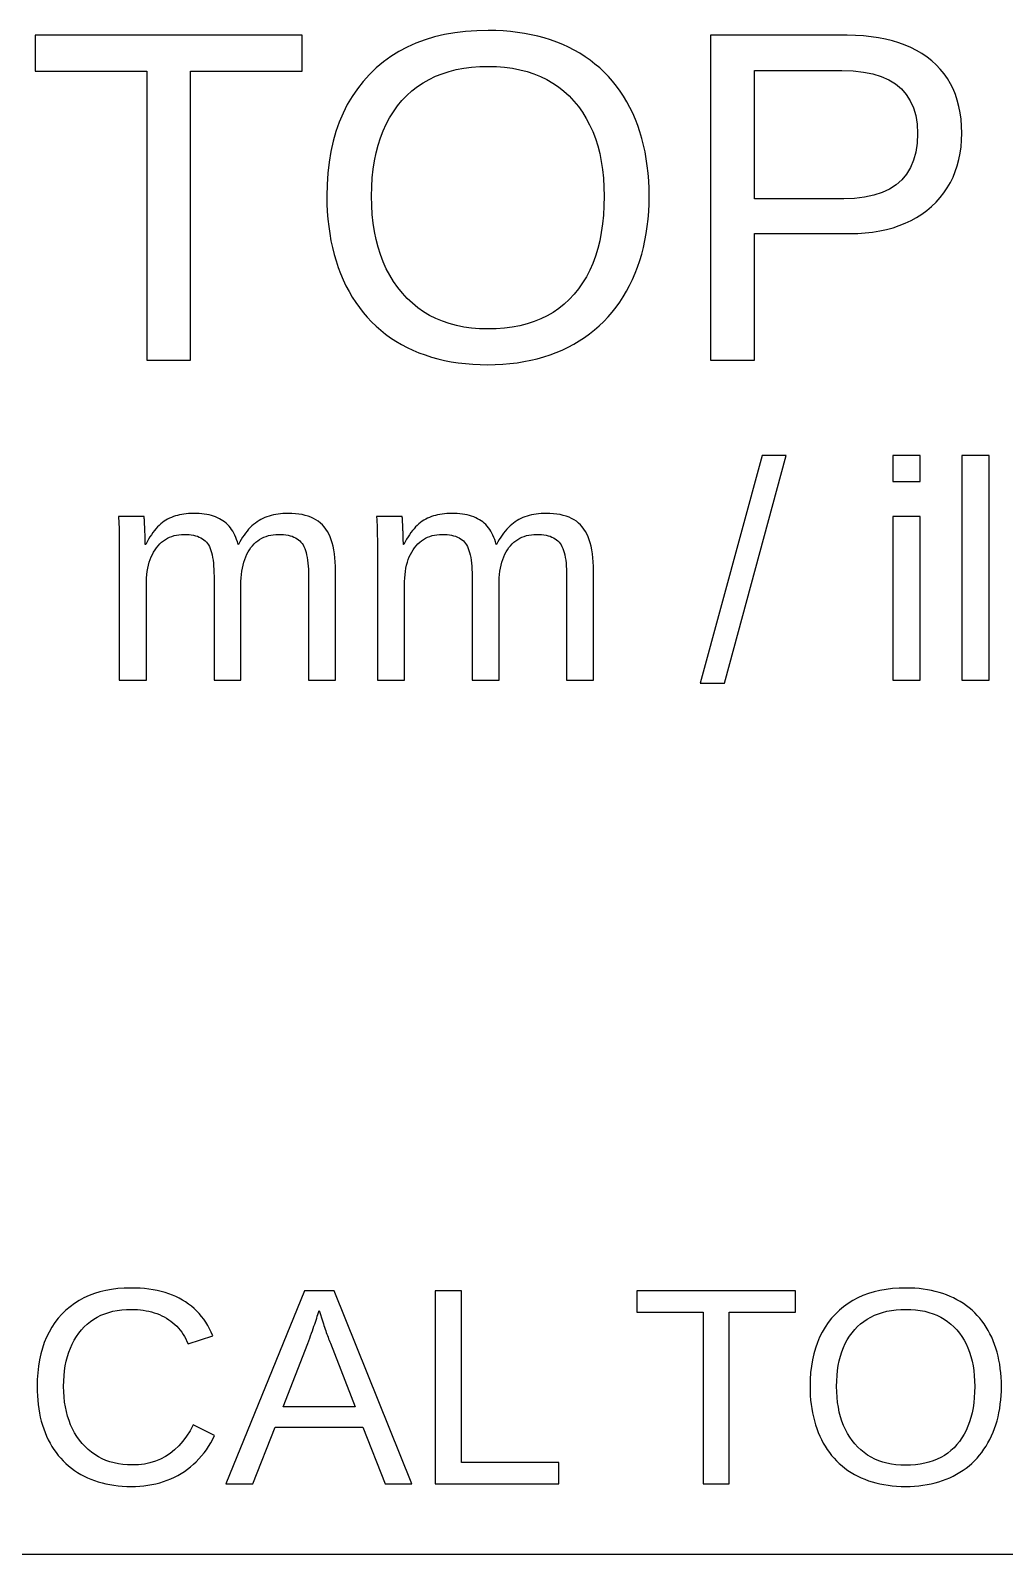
# Model space of a CAD drawing. Extents: x -27 to 133, y -77 to 15.
# Drawn here: x 24.27 to 33.44, y 0.23 to 14.57 of the extents above; entities that cross this region are included whole.
import ezdxf

# ---------------------------------------------------------------- set-up
doc = ezdxf.new("R2010")
doc.units = 0
doc.layers.get('0').update_dxf_attribs({"linetype": 'CONTINUOUS'})

msp = doc.modelspace()

# ---------------------------------------------------------------- linework, layer by layer
for points in [[(25.7742, 14.1892), (26.8244, 14.1892), (26.8244, 14.5277), (24.3116, 14.5277), (24.3116, 14.1892), (25.3619, 14.1892), (25.3619, 11.4701), (25.7742, 11.4701)], [(28.6425, 11.4279), (28.7121, 11.4313), (28.7802, 11.437), (28.8469, 11.445), (28.9121, 11.4553), (28.9758, 11.4679), (29.0381, 11.4827), (29.0989, 11.4999), (29.1582, 11.5193), (29.2161, 11.541), (29.2725, 11.565), (29.3274, 11.5913), (29.3809, 11.6199), (29.4327, 11.6506), (29.4826, 11.6832), (29.5306, 11.7179), (29.5768, 11.7545), (29.621, 11.7931), (29.6634, 11.8337), (29.7039, 11.8763), (29.7425, 11.9208), (29.7792, 11.9674), (29.814, 12.0159), (29.8469, 12.0663), (29.878, 12.1188), (29.9071, 12.1732), (29.9342, 12.2293), (29.9592, 12.2869), (29.982, 12.3458), (30.0026, 12.4062), (30.021, 12.468), (30.0373, 12.5312), (30.0514, 12.5958), (30.0634, 12.6618), (30.0731, 12.7292), (30.0807, 12.798), (30.0862, 12.8683), (30.0894, 12.9399), (30.0905, 13.013), (30.0894, 13.0864), (30.0862, 13.1582), (30.0808, 13.2285), (30.0733, 13.2974), (30.0637, 13.3646), (30.0519, 13.4304), (30.038, 13.4947), (30.0219, 13.5574), (30.0036, 13.6187), (29.9833, 13.6784), (29.9607, 13.7366), (29.9361, 13.7933), (29.9093, 13.8484), (29.8804, 13.9019), (29.8497, 13.9533), (29.817, 14.0028), (29.7825, 14.0502), (29.746, 14.0957), (29.7076, 14.1391), (29.6673, 14.1806), (29.6251, 14.2201), (29.5809, 14.2576), (29.5349, 14.2931), (29.4869, 14.3266), (29.437, 14.3582), (29.3852, 14.3877), (29.3317, 14.4152), (29.2768, 14.4404), (29.2204, 14.4635), (29.1625, 14.4843), (29.1032, 14.503), (29.0424, 14.5195), (28.9801, 14.5337), (28.9164, 14.5458), (28.8512, 14.5557), (28.7846, 14.5634), (28.7165, 14.5689), (28.6469, 14.5722), (28.5758, 14.5732), (28.4675, 14.5708), (28.3629, 14.5635), (28.2621, 14.5512), (28.1649, 14.5341), (28.0715, 14.5121), (27.9818, 14.4852), (27.8959, 14.4534), (27.8136, 14.4167), (27.7351, 14.3751), (27.6603, 14.3286), (27.5892, 14.2773), (27.5219, 14.221), (27.4583, 14.1598), (27.3989, 14.0943), (27.3443, 14.0251), (27.2944, 13.952), (27.2492, 13.8752), (27.2089, 13.7945), (27.1732, 13.7101), (27.1423, 13.6219), (27.1162, 13.5299), (27.0948, 13.4341), (27.0782, 13.3345), (27.0663, 13.2311), (27.0592, 13.124), (27.0568, 13.013), (27.0579, 12.9396), (27.0611, 12.8676), (27.0664, 12.7971), (27.0739, 12.728), (27.0835, 12.6603), (27.0952, 12.594), (27.109, 12.5291), (27.125, 12.4657), (27.1432, 12.4037), (27.1634, 12.3431), (27.1858, 12.284), (27.2103, 12.2263), (27.2369, 12.17), (27.2656, 12.1154), (27.2962, 12.0628), (27.3287, 12.0123), (27.3631, 11.9637), (27.3994, 11.9172), (27.4376, 11.8727), (27.4778, 11.8303), (27.5198, 11.7898), (27.5638, 11.7513), (27.6097, 11.7149), (27.6575, 11.6805), (27.7072, 11.6481), (27.7588, 11.6177), (27.8122, 11.5894), (27.867, 11.5635), (27.9234, 11.5397), (27.9814, 11.5183), (28.0408, 11.4991), (28.1018, 11.4821), (28.1643, 11.4674), (28.2284, 11.455), (28.2939, 11.4448), (28.361, 11.4369), (28.4297, 11.4313), (28.4998, 11.4279), (28.5715, 11.4268)], [(31.0824, 12.6615), (31.9808, 12.6615), (32.0543, 12.663), (32.1255, 12.6675), (32.1943, 12.6751), (32.2607, 12.6857), (32.3247, 12.6994), (32.3862, 12.716), (32.4454, 12.7357), (32.5022, 12.7584), (32.5565, 12.7842), (32.6085, 12.813), (32.6581, 12.8448), (32.7053, 12.8797), (32.75, 12.9175), (32.7919, 12.958), (32.8305, 13.0005), (32.8656, 13.0452), (32.8975, 13.092), (32.926, 13.1408), (32.9511, 13.1918), (32.9729, 13.2449), (32.9913, 13.3001), (33.0064, 13.3574), (33.0181, 13.4168), (33.0265, 13.4783), (33.0315, 13.5419), (33.0332, 13.6076), (33.0315, 13.6739), (33.0265, 13.7378), (33.0182, 13.7994), (33.0065, 13.8586), (32.9915, 13.9156), (32.9731, 13.9701), (32.9514, 14.0224), (32.9264, 14.0723), (32.898, 14.1199), (32.8663, 14.1651), (32.8312, 14.208), (32.7928, 14.2486), (32.7511, 14.2868), (32.7063, 14.3224), (32.6588, 14.3552), (32.6085, 14.3851), (32.5555, 14.4122), (32.4998, 14.4365), (32.4413, 14.4578), (32.38, 14.4764), (32.316, 14.492), (32.2492, 14.5049), (32.1797, 14.5149), (32.1075, 14.522), (32.0325, 14.5263), (31.9547, 14.5277), (30.6679, 14.5277), (30.6679, 11.4701), (31.0824, 11.4701)], [(28.4937, 11.7651), (28.4186, 11.7711), (28.3461, 11.7811), (28.2763, 11.795), (28.2091, 11.813), (28.1446, 11.835), (28.0827, 11.8609), (28.0236, 11.8909), (27.967, 11.9248), (27.9132, 11.9628), (27.8619, 12.0047), (27.8134, 12.0506), (27.7675, 12.1005), (27.7246, 12.1538), (27.6852, 12.21), (27.6492, 12.2689), (27.6166, 12.3307), (27.5875, 12.3952), (27.5618, 12.4626), (27.5395, 12.5328), (27.5206, 12.6058), (27.5052, 12.6816), (27.4932, 12.7603), (27.4846, 12.8417), (27.4795, 12.926), (27.4778, 13.013), (27.4795, 13.1006), (27.4846, 13.1852), (27.493, 13.2667), (27.5049, 13.3451), (27.5202, 13.4205), (27.5388, 13.4928), (27.5608, 13.5621), (27.5863, 13.6283), (27.6151, 13.6915), (27.6473, 13.7516), (27.6829, 13.8086), (27.7219, 13.8626), (27.7642, 13.9136), (27.8097, 13.9611), (27.858, 14.0048), (27.9091, 14.0447), (27.9631, 14.0808), (28.0199, 14.1131), (28.0795, 14.1416), (28.1419, 14.1663), (28.2072, 14.1872), (28.2753, 14.2043), (28.3462, 14.2176), (28.4199, 14.2271), (28.4965, 14.2328), (28.5758, 14.2347), (28.6546, 14.2328), (28.7305, 14.227), (28.8037, 14.2174), (28.874, 14.2039), (28.9416, 14.1866), (29.0064, 14.1654), (29.0684, 14.1403), (29.1277, 14.1115), (29.1841, 14.0787), (29.2377, 14.0421), (29.2886, 14.0017), (29.3367, 13.9574), (29.382, 13.9092), (29.4242, 13.8577), (29.463, 13.8033), (29.4985, 13.7459), (29.5306, 13.6857), (29.5593, 13.6226), (29.5846, 13.5565), (29.6065, 13.4876), (29.6251, 13.4157), (29.6403, 13.341), (29.6521, 13.2634), (29.6606, 13.1828), (29.6656, 13.0994), (29.6673, 13.013), (29.6657, 12.9228), (29.6606, 12.8358), (29.6522, 12.752), (29.6405, 12.6714), (29.6254, 12.5939), (29.607, 12.5197), (29.5852, 12.4487), (29.5601, 12.3809), (29.5316, 12.3162), (29.4998, 12.2548), (29.4646, 12.1965), (29.426, 12.1415), (29.3841, 12.0897), (29.3391, 12.0414), (29.2912, 11.9969), (29.2403, 11.9563), (29.1866, 11.9196), (29.1299, 11.8868), (29.0703, 11.8578), (29.0078, 11.8327), (28.9423, 11.8114), (28.874, 11.794), (28.8027, 11.7805), (28.7286, 11.7708), (28.6515, 11.765), (28.5715, 11.7631)], [(31.0824, 14.1957), (31.9048, 14.1957), (32.0101, 14.1922), (32.107, 14.1817), (32.1954, 14.1641), (32.2754, 14.1396), (32.347, 14.108), (32.4102, 14.0695), (32.465, 14.0239), (32.5113, 13.9713), (32.5492, 13.9117), (32.5787, 13.8451), (32.5997, 13.7715), (32.6124, 13.6909), (32.6166, 13.6033), (32.6125, 13.5124), (32.6001, 13.4288), (32.5796, 13.3525), (32.5508, 13.2835), (32.5139, 13.2217), (32.4687, 13.1672), (32.4152, 13.12), (32.3536, 13.08), (32.2838, 13.0473), (32.2057, 13.0219), (32.1194, 13.0037), (32.0249, 12.9928), (31.9222, 12.9892), (31.0824, 12.9892)], [(31.3806, 10.571), (31.1556, 10.571), (30.5704, 8.42925), (30.8011, 8.42925)], [(32.6425, 10.571), (32.3861, 10.571), (32.3861, 10.3261), (32.6425, 10.3261)], [(33.2919, 10.571), (33.0356, 10.571), (33.0356, 8.45773), (33.2919, 8.45773)], [(25.3579, 9.35061), (25.3585, 9.38505), (25.3602, 9.41829), (25.363, 9.45031), (25.3669, 9.48111), (25.372, 9.51071), (25.3782, 9.53909), (25.3856, 9.56625), (25.394, 9.5922), (25.4036, 9.61694), (25.4144, 9.64047), (25.4262, 9.66278), (25.4392, 9.68388), (25.4533, 9.70376), (25.4684, 9.7223), (25.4843, 9.73936), (25.501, 9.75493), (25.5185, 9.76902), (25.5368, 9.78163), (25.5559, 9.79275), (25.5759, 9.80239), (25.5966, 9.81055), (25.6182, 9.81723), (25.6405, 9.82242), (25.6637, 9.82612), (25.6877, 9.82835), (25.7125, 9.82909), (25.7364, 9.82859), (25.7592, 9.82707), (25.7809, 9.82454), (25.8013, 9.821), (25.8206, 9.81645), (25.8388, 9.81089), (25.8558, 9.80432), (25.8716, 9.79673), (25.8862, 9.78814), (25.8997, 9.77853), (25.9121, 9.76791), (25.9232, 9.75628), (25.9332, 9.74364), (25.9423, 9.72968), (25.9506, 9.71409), (25.9582, 9.69686), (25.9651, 9.67799), (25.9713, 9.65749), (25.9767, 9.63536), (25.9814, 9.61158), (25.9854, 9.58618), (25.9887, 9.55914), (25.9912, 9.53046), (25.993, 9.50015), (25.9941, 9.46821), (25.9945, 9.43463), (25.9945, 8.45773), (26.2479, 8.45773), (26.2479, 9.35061), (26.2485, 9.38526), (26.2502, 9.41868), (26.2529, 9.45085), (26.2568, 9.48179), (26.2617, 9.51149), (26.2678, 9.53995), (26.275, 9.56717), (26.2833, 9.59315), (26.2926, 9.61789), (26.3031, 9.6414), (26.3147, 9.66366), (26.3274, 9.68469), (26.3412, 9.70448), (26.356, 9.72291), (26.3717, 9.73987), (26.3882, 9.75535), (26.4057, 9.76936), (26.424, 9.7819), (26.4432, 9.79296), (26.4633, 9.80255), (26.4843, 9.81066), (26.5062, 9.81729), (26.529, 9.82245), (26.5526, 9.82614), (26.5771, 9.82835), (26.6025, 9.82909), (26.6265, 9.82859), (26.6493, 9.82707), (26.6709, 9.82454), (26.6914, 9.821), (26.7107, 9.81645), (26.7288, 9.81089), (26.7458, 9.80432), (26.7616, 9.79673), (26.7763, 9.78814), (26.7898, 9.77853), (26.8021, 9.76791), (26.8133, 9.75628), (26.8233, 9.74364), (26.8323, 9.72968), (26.8407, 9.71409), (26.8483, 9.69686), (26.8552, 9.67799), (26.8613, 9.65749), (26.8667, 9.63536), (26.8715, 9.61158), (26.8754, 9.58618), (26.8787, 9.55914), (26.8812, 9.53046), (26.8831, 9.50015), (26.8841, 9.46821), (26.8845, 9.43463), (26.8845, 8.45773), (27.138, 8.45773), (27.138, 9.48448), (27.1373, 9.528), (27.1355, 9.56959), (27.1323, 9.60926), (27.1279, 9.64701), (27.1223, 9.68284), (27.1154, 9.71675), (27.1072, 9.74873), (27.0978, 9.7788), (27.0871, 9.80694), (27.0752, 9.83316), (27.062, 9.85746), (27.0476, 9.87984), (27.0319, 9.9003), (27.0148, 9.91905), (26.9962, 9.9363), (26.9761, 9.95205), (26.9545, 9.96629), (26.9314, 9.97904), (26.9068, 9.99029), (26.8807, 10), (26.853, 10.0083), (26.8239, 10.015), (26.7932, 10.0203), (26.7611, 10.024), (26.7274, 10.0263), (26.6922, 10.027), (26.6678, 10.0266), (26.6439, 10.0254), (26.6205, 10.0234), (26.5977, 10.0206), (26.5755, 10.0169), (26.5539, 10.0125), (26.5328, 10.0072), (26.5123, 10.0012), (26.4923, 9.99428), (26.4729, 9.98659), (26.4541, 9.9781), (26.4358, 9.96879), (26.4181, 9.95868), (26.4009, 9.94765), (26.3841, 9.93559), (26.3676, 9.92251), (26.3516, 9.90839), (26.336, 9.89325), (26.3207, 9.87708), (26.3059, 9.85989), (26.2915, 9.84166), (26.2774, 9.82241), (26.2637, 9.80213), (26.2505, 9.78082), (26.2376, 9.75848), (26.2252, 9.73512), (26.2209, 9.73512), (26.2144, 9.75807), (26.2071, 9.78005), (26.1992, 9.80104), (26.1905, 9.82106), (26.181, 9.84011), (26.1709, 9.85817), (26.16, 9.87526), (26.1483, 9.89137), (26.136, 9.9065), (26.1229, 9.92066), (26.109, 9.93383), (26.0945, 9.94603), (26.0792, 9.95725), (26.0631, 9.96758), (26.0461, 9.97707), (26.0283, 9.98575), (26.0096, 9.99359), (25.99, 10.0006), (25.9696, 10.0068), (25.9483, 10.0122), (25.9261, 10.0167), (25.903, 10.0204), (25.8791, 10.0233), (25.8544, 10.0254), (25.8287, 10.0266), (25.8022, 10.027), (25.7788, 10.0267), (25.756, 10.0255), (25.7337, 10.0236), (25.712, 10.021), (25.6909, 10.0176), (25.6703, 10.0134), (25.6502, 10.0085), (25.6307, 10.0028), (25.6118, 9.99632), (25.5934, 9.98911), (25.5756, 9.98115), (25.5583, 9.97243), (25.5416, 9.96294), (25.5253, 9.9525), (25.5093, 9.94087), (25.4936, 9.92806), (25.4782, 9.91408), (25.463, 9.89891), (25.4482, 9.88257), (25.4336, 9.86504), (25.4193, 9.84634), (25.4053, 9.82645), (25.3916, 9.80539), (25.3782, 9.78314), (25.3651, 9.75972), (25.3522, 9.73512), (25.3479, 9.73512), (25.3475, 9.752), (25.3471, 9.76803), (25.3467, 9.78321), (25.3463, 9.79754), (25.3459, 9.81101), (25.3455, 9.82364), (25.3451, 9.83541), (25.3447, 9.84634), (25.3443, 9.85641), (25.344, 9.86563), (25.3436, 9.874), (25.3433, 9.88152), (25.343, 9.88819), (25.3426, 9.89438), (25.3423, 9.90046), (25.342, 9.90643), (25.3417, 9.91229), (25.3414, 9.91804), (25.3411, 9.92368), (25.3409, 9.92922), (25.3406, 9.93464), (25.3403, 9.93995), (25.3401, 9.94516), (25.3398, 9.95025), (25.3396, 9.95523), (25.3394, 9.96011), (25.3392, 9.96479), (25.3389, 9.96918), (25.3387, 9.97328), (25.3385, 9.9771), (25.3383, 9.98063), (25.3381, 9.98387), (25.3379, 9.98683), (25.3376, 9.9895), (25.3374, 9.99189), (25.3372, 9.99399), (25.337, 9.9958), (25.3368, 9.99732), (25.3365, 9.99856), (25.0945, 9.99856), (25.0957, 9.98812), (25.0969, 9.9752), (25.0979, 9.95981), (25.0989, 9.94194), (25.0998, 9.92159), (25.1005, 9.89876), (25.1012, 9.87345), (25.1017, 9.84567), (25.1022, 9.81541), (25.1025, 9.78267), (25.1028, 9.74746), (25.1029, 9.70977), (25.103, 9.6696), (25.103, 8.45773), (25.3579, 8.45773)], [(27.7875, 9.35061), (27.7881, 9.38505), (27.7898, 9.41829), (27.7926, 9.45031), (27.7966, 9.48111), (27.8016, 9.51071), (27.8078, 9.53909), (27.8152, 9.56625), (27.8237, 9.5922), (27.8332, 9.61694), (27.844, 9.64047), (27.8558, 9.66278), (27.8688, 9.68388), (27.8829, 9.70376), (27.898, 9.7223), (27.9139, 9.73936), (27.9306, 9.75493), (27.9481, 9.76902), (27.9664, 9.78163), (27.9856, 9.79275), (28.0055, 9.80239), (28.0262, 9.81055), (28.0478, 9.81723), (28.0702, 9.82242), (28.0933, 9.82612), (28.1173, 9.82835), (28.1421, 9.82909), (28.1661, 9.82859), (28.1889, 9.82707), (28.2105, 9.82454), (28.231, 9.821), (28.2503, 9.81645), (28.2684, 9.81089), (28.2854, 9.80432), (28.3012, 9.79673), (28.3159, 9.78814), (28.3293, 9.77853), (28.3417, 9.76791), (28.3528, 9.75628), (28.3628, 9.74364), (28.3719, 9.72968), (28.3802, 9.71409), (28.3878, 9.69686), (28.3947, 9.67799), (28.4009, 9.65749), (28.4063, 9.63536), (28.411, 9.61158), (28.415, 9.58618), (28.4183, 9.55914), (28.4208, 9.53046), (28.4226, 9.50015), (28.4237, 9.46821), (28.4241, 9.43463), (28.4241, 8.45773), (28.6776, 8.45773), (28.6776, 9.35061), (28.6781, 9.38526), (28.6798, 9.41868), (28.6825, 9.45085), (28.6864, 9.48179), (28.6914, 9.51149), (28.6974, 9.53995), (28.7046, 9.56717), (28.7129, 9.59315), (28.7223, 9.61789), (28.7327, 9.6414), (28.7443, 9.66366), (28.757, 9.68469), (28.7708, 9.70448), (28.7856, 9.72291), (28.8013, 9.73987), (28.8179, 9.75535), (28.8353, 9.76936), (28.8536, 9.7819), (28.8729, 9.79296), (28.893, 9.80255), (28.9139, 9.81066), (28.9358, 9.81729), (28.9586, 9.82245), (28.9822, 9.82614), (29.0067, 9.82835), (29.0322, 9.82909), (29.0561, 9.82859), (29.0789, 9.82707), (29.1005, 9.82454), (29.121, 9.821), (29.1403, 9.81645), (29.1584, 9.81089), (29.1754, 9.80432), (29.1912, 9.79673), (29.2059, 9.78814), (29.2194, 9.77853), (29.2317, 9.76791), (29.2429, 9.75628), (29.2529, 9.74364), (29.2619, 9.72968), (29.2703, 9.71409), (29.2779, 9.69686), (29.2848, 9.67799), (29.2909, 9.65749), (29.2964, 9.63536), (29.3011, 9.61158), (29.3051, 9.58618), (29.3083, 9.55914), (29.3109, 9.53046), (29.3127, 9.50015), (29.3138, 9.46821), (29.3141, 9.43463), (29.3141, 8.45773), (29.5676, 8.45773), (29.5676, 9.48448), (29.567, 9.528), (29.5651, 9.56959), (29.5619, 9.60926), (29.5575, 9.64701), (29.5519, 9.68284), (29.545, 9.71675), (29.5368, 9.74873), (29.5274, 9.7788), (29.5167, 9.80694), (29.5048, 9.83316), (29.4916, 9.85746), (29.4772, 9.87984), (29.4615, 9.9003), (29.4444, 9.91905), (29.4258, 9.9363), (29.4057, 9.95205), (29.3841, 9.96629), (29.361, 9.97904), (29.3364, 9.99029), (29.3103, 10), (29.2827, 10.0083), (29.2535, 10.015), (29.2229, 10.0203), (29.1907, 10.024), (29.157, 10.0263), (29.1219, 10.027), (29.0974, 10.0266), (29.0735, 10.0254), (29.0501, 10.0234), (29.0273, 10.0206), (29.0051, 10.0169), (28.9835, 10.0125), (28.9624, 10.0072), (28.9419, 10.0012), (28.9219, 9.99428), (28.9025, 9.98659), (28.8837, 9.9781), (28.8654, 9.96879), (28.8477, 9.95868), (28.8305, 9.94765), (28.8137, 9.93559), (28.7973, 9.92251), (28.7812, 9.90839), (28.7656, 9.89325), (28.7504, 9.87708), (28.7355, 9.85989), (28.7211, 9.84166), (28.707, 9.82241), (28.6934, 9.80213), (28.6801, 9.78082), (28.6672, 9.75848), (28.6548, 9.73512), (28.6505, 9.73512), (28.644, 9.75807), (28.6368, 9.78005), (28.6288, 9.80104), (28.6201, 9.82106), (28.6107, 9.84011), (28.6005, 9.85817), (28.5896, 9.87526), (28.578, 9.89137), (28.5656, 9.9065), (28.5525, 9.92066), (28.5387, 9.93383), (28.5241, 9.94603), (28.5088, 9.95725), (28.4927, 9.96758), (28.4757, 9.97707), (28.4579, 9.98575), (28.4392, 9.99359), (28.4196, 10.0006), (28.3992, 10.0068), (28.3779, 10.0122), (28.3557, 10.0167), (28.3327, 10.0204), (28.3088, 10.0233), (28.284, 10.0254), (28.2583, 10.0266), (28.2318, 10.027), (28.2084, 10.0267), (28.1856, 10.0255), (28.1633, 10.0236), (28.1416, 10.021), (28.1205, 10.0176), (28.0999, 10.0134), (28.0798, 10.0085), (28.0603, 10.0028), (28.0414, 9.99632), (28.023, 9.98911), (28.0052, 9.98115), (27.9879, 9.97243), (27.9712, 9.96294), (27.9549, 9.9525), (27.9389, 9.94087), (27.9232, 9.92806), (27.9078, 9.91408), (27.8927, 9.89891), (27.8778, 9.88257), (27.8632, 9.86504), (27.8489, 9.84634), (27.8349, 9.82645), (27.8212, 9.80539), (27.8078, 9.78314), (27.7947, 9.75972), (27.7818, 9.73512), (27.7775, 9.73512), (27.7771, 9.752), (27.7767, 9.76803), (27.7763, 9.78321), (27.7759, 9.79754), (27.7755, 9.81101), (27.7751, 9.82364), (27.7747, 9.83541), (27.7743, 9.84634), (27.774, 9.85641), (27.7736, 9.86563), (27.7732, 9.874), (27.7729, 9.88152), (27.7726, 9.88819), (27.7722, 9.89438), (27.7719, 9.90046), (27.7716, 9.90643), (27.7713, 9.91229), (27.771, 9.91804), (27.7707, 9.92368), (27.7705, 9.92922), (27.7702, 9.93464), (27.7699, 9.93995), (27.7697, 9.94516), (27.7695, 9.95025), (27.7692, 9.95523), (27.769, 9.96011), (27.7688, 9.96479), (27.7686, 9.96918), (27.7683, 9.97328), (27.7681, 9.9771), (27.7679, 9.98063), (27.7677, 9.98387), (27.7675, 9.98683), (27.7673, 9.9895), (27.767, 9.99189), (27.7668, 9.99399), (27.7666, 9.9958), (27.7664, 9.99732), (27.7662, 9.99856), (27.5241, 9.99856), (27.5253, 9.98812), (27.5265, 9.9752), (27.5276, 9.95981), (27.5285, 9.94194), (27.5294, 9.92159), (27.5301, 9.89876), (27.5308, 9.87345), (27.5313, 9.84567), (27.5318, 9.81541), (27.5321, 9.78267), (27.5324, 9.74746), (27.5326, 9.70977), (27.5326, 9.6696), (27.5326, 8.45773), (27.7875, 8.45773)], [(32.6425, 9.99856), (32.3861, 9.99856), (32.3861, 8.45773), (32.6425, 8.45773)], [(25.2551, 0.86661), (25.2952, 0.86878), (25.3345, 0.8724), (25.373, 0.87747), (25.4108, 0.88399), (25.4478, 0.89196), (25.484, 0.90137), (25.5195, 0.91224), (25.5542, 0.92455), (25.5881, 0.93831), (25.6212, 0.95352), (25.6536, 0.97018), (25.6852, 0.98828), (25.7159, 1.00778), (25.7455, 1.0286), (25.774, 1.05074), (25.8015, 1.07422), (25.8279, 1.09902), (25.8532, 1.12514), (25.8774, 1.1526), (25.9006, 1.18138), (25.9226, 1.21148), (25.9436, 1.24292), (25.9636, 1.27568), (25.9824, 1.30976), (26.0002, 1.34518), (25.7992, 1.44567), (25.7686, 1.38982), (25.7357, 1.33845), (25.7005, 1.29154), (25.6632, 1.2491), (25.6235, 1.21112), (25.5817, 1.17761), (25.5376, 1.14857), (25.4912, 1.124), (25.4426, 1.1039), (25.3918, 1.08826), (25.3387, 1.07709), (25.2834, 1.07039), (25.2259, 1.06816), (25.1808, 1.06936), (25.1372, 1.07296), (25.0951, 1.07896), (25.0544, 1.08737), (25.0151, 1.09818), (24.9773, 1.11138), (24.941, 1.12699), (24.9061, 1.145), (24.8727, 1.16542), (24.8408, 1.18823), (24.8103, 1.21344), (24.7812, 1.24106), (24.7536, 1.27108), (24.7278, 1.30307), (24.7041, 1.33662), (24.6824, 1.37171), (24.6627, 1.40834), (24.6452, 1.44653), (24.6297, 1.48626), (24.6163, 1.52755), (24.6049, 1.57037), (24.5956, 1.61475), (24.5884, 1.66067), (24.5832, 1.70815), (24.5801, 1.75717), (24.5791, 1.80773), (24.5801, 1.85882), (24.583, 1.9082), (24.588, 1.95588), (24.5949, 2.00187), (24.6038, 2.04615), (24.6147, 2.08873), (24.6276, 2.12962), (24.6425, 2.1688), (24.6593, 2.20628), (24.6782, 2.24206), (24.699, 2.27614), (24.7218, 2.30852), (24.7466, 2.3392), (24.7731, 2.36789), (24.8013, 2.39428), (24.831, 2.41837), (24.8623, 2.44017), (24.8952, 2.45968), (24.9297, 2.47689), (24.9658, 2.49181), (25.0035, 2.50443), (25.0427, 2.51476), (25.0835, 2.52279), (25.126, 2.52853), (25.17, 2.53197), (25.2156, 2.53311), (25.2448, 2.53262), (25.2734, 2.53113), (25.3014, 2.52865), (25.3288, 2.52519), (25.3555, 2.52073), (25.3817, 2.51527), (25.4072, 2.50883), (25.4321, 2.5014), (25.4564, 2.49297), (25.48, 2.48356), (25.5031, 2.47315), (25.5255, 2.46175), (25.5473, 2.44936), (25.5684, 2.43604), (25.5885, 2.42183), (25.6078, 2.40674), (25.6261, 2.39076), (25.6435, 2.3739), (25.66, 2.35615), (25.6757, 2.33752), (25.6904, 2.318), (25.7042, 2.2976), (25.717, 2.27631), (25.729, 2.25414), (25.7401, 2.23109), (25.7503, 2.20715), (25.9835, 2.28444), (25.9688, 2.31809), (25.9529, 2.35044), (25.9358, 2.38149), (25.9174, 2.41125), (25.8979, 2.43971), (25.8771, 2.46687), (25.8551, 2.49274), (25.8318, 2.51731), (25.8074, 2.54059), (25.7817, 2.56256), (25.7549, 2.58325), (25.7268, 2.60263), (25.6974, 2.62072), (25.6669, 2.6375), (25.6353, 2.65293), (25.6026, 2.66702), (25.5687, 2.67977), (25.5337, 2.69117), (25.4975, 2.70124), (25.4603, 2.70996), (25.4219, 2.71734), (25.3824, 2.72338), (25.3417, 2.72808), (25.2999, 2.73143), (25.257, 2.73345), (25.213, 2.73412), (25.1502, 2.73266), (25.0896, 2.72829), (25.0311, 2.72101), (24.9748, 2.71082), (24.9205, 2.69771), (24.8684, 2.68169), (24.8185, 2.66277), (24.7707, 2.64092), (24.725, 2.61617), (24.6814, 2.5885), (24.64, 2.55792), (24.6007, 2.52443), (24.5636, 2.48803), (24.5289, 2.44906), (24.497, 2.40786), (24.4679, 2.36443), (24.4415, 2.31878), (24.4179, 2.2709), (24.3971, 2.2208), (24.3791, 2.16847), (24.3638, 2.11391), (24.3513, 2.05713), (24.3416, 1.99812), (24.3347, 1.93688), (24.3305, 1.87342), (24.3291, 1.80773), (24.3297, 1.76359), (24.3316, 1.72038), (24.3347, 1.67808), (24.3391, 1.63671), (24.3447, 1.59626), (24.3515, 1.55674), (24.3596, 1.51813), (24.3689, 1.48045), (24.3794, 1.44369), (24.3913, 1.40786), (24.4043, 1.37294), (24.4186, 1.33895), (24.4341, 1.30589), (24.4508, 1.27386), (24.4687, 1.24299), (24.4877, 1.21328), (24.5078, 1.18473), (24.529, 1.15733), (24.5514, 1.1311), (24.5749, 1.10602), (24.5995, 1.08211), (24.6252, 1.05935), (24.6521, 1.03775), (24.6801, 1.01731), (24.7092, 0.99803), (24.7395, 0.9799), (24.7708, 0.96304), (24.8029, 0.94752), (24.8359, 0.93335), (24.8698, 0.92053), (24.9046, 0.90906), (24.9402, 0.89894), (24.9767, 0.89017), (25.0141, 0.88275), (25.0524, 0.87668), (25.0916, 0.87196), (25.1316, 0.86858), (25.1725, 0.86656), (25.2143, 0.86588)], [(32.5469, 0.86656), (32.5882, 0.8686), (32.6287, 0.87199), (32.6683, 0.87674), (32.707, 0.88285), (32.7448, 0.89031), (32.7818, 0.89913), (32.8179, 0.90931), (32.8531, 0.92084), (32.8875, 0.93373), (32.9209, 0.94798), (32.9536, 0.96359), (32.9853, 0.98055), (33.0161, 0.99878), (33.0457, 1.01818), (33.0742, 1.03876), (33.1016, 1.06051), (33.1279, 1.08343), (33.1531, 1.10753), (33.1771, 1.1328), (33.2, 1.15925), (33.2218, 1.18687), (33.2425, 1.21567), (33.262, 1.24564), (33.2804, 1.27678), (33.2978, 1.3091), (33.3139, 1.34242), (33.3287, 1.37658), (33.3422, 1.41159), (33.3545, 1.44743), (33.3654, 1.48411), (33.3751, 1.52162), (33.3834, 1.55998), (33.3905, 1.59918), (33.3963, 1.63921), (33.4008, 1.68008), (33.4041, 1.72179), (33.406, 1.76434), (33.4066, 1.80773), (33.406, 1.85129), (33.4041, 1.89394), (33.4009, 1.9357), (33.3965, 1.97655), (33.3907, 2.01651), (33.3837, 2.05556), (33.3754, 2.09372), (33.3659, 2.13098), (33.3551, 2.16733), (33.343, 2.20279), (33.3296, 2.23735), (33.315, 2.27101), (33.299, 2.30377), (33.2819, 2.33549), (33.2637, 2.36603), (33.2443, 2.39538), (33.2238, 2.42356), (33.2021, 2.45055), (33.1793, 2.47636), (33.1554, 2.50099), (33.1303, 2.52444), (33.1041, 2.54671), (33.0767, 2.56779), (33.0483, 2.58769), (33.0186, 2.60642), (32.9879, 2.62395), (32.9561, 2.64025), (32.9235, 2.65524), (32.89, 2.66893), (32.8557, 2.68132), (32.8204, 2.6924), (32.7843, 2.70218), (32.7474, 2.71065), (32.7095, 2.71782), (32.6708, 2.72369), (32.6313, 2.72825), (32.5908, 2.73151), (32.5495, 2.73346), (32.5073, 2.73412), (32.443, 2.73266), (32.3809, 2.72831), (32.321, 2.72104), (32.2633, 2.71088), (32.2079, 2.69781), (32.1546, 2.68183), (32.1036, 2.66295), (32.0547, 2.64116), (32.0081, 2.61647), (31.9637, 2.58887), (31.9215, 2.55837), (31.8815, 2.52497), (31.8438, 2.48865), (31.8085, 2.44977), (31.7761, 2.40864), (31.7464, 2.36525), (31.7196, 2.31962), (31.6957, 2.27174), (31.6745, 2.22161), (31.6562, 2.16923), (31.6407, 2.11461), (31.628, 2.05773), (31.6181, 1.9986), (31.611, 1.93723), (31.6068, 1.87361), (31.6054, 1.80773), (31.606, 1.76415), (31.6079, 1.72141), (31.6111, 1.67952), (31.6155, 1.63848), (31.6212, 1.59828), (31.6282, 1.55893), (31.6364, 1.52042), (31.6459, 1.48276), (31.6567, 1.44595), (31.6687, 1.40998), (31.682, 1.37486), (31.6965, 1.34059), (31.7123, 1.30716), (31.7294, 1.27476), (31.7475, 1.24355), (31.7668, 1.21354), (31.7872, 1.18473), (31.8088, 1.15711), (31.8315, 1.13069), (31.8553, 1.10547), (31.8803, 1.08144), (31.9064, 1.05861), (31.9337, 1.03698), (31.962, 1.01654), (31.9916, 0.9973), (32.0222, 0.97926), (32.0539, 0.96249), (32.0865, 0.94706), (32.12, 0.93297), (32.1543, 0.92022), (32.1897, 0.90882), (32.2259, 0.89875), (32.263, 0.89003), (32.301, 0.88265), (32.3399, 0.87662), (32.3798, 0.87192), (32.4205, 0.86857), (32.4622, 0.86655), (32.5047, 0.86588)], [(26.5698, 1.42249), (27.397, 1.42249), (27.6044, 0.89165), (27.8557, 0.89165), (27.1264, 2.70706), (26.8468, 2.70706), (26.106, 0.89165), (26.3611, 0.89165)], [(29.2409, 1.09265), (28.3235, 1.09265), (28.3235, 2.70706), (28.0774, 2.70706), (28.0774, 0.89165), (29.2409, 0.89165)], [(30.8438, 2.50606), (31.4674, 2.50606), (31.4674, 2.70706), (29.9754, 2.70706), (29.9754, 2.50606), (30.599, 2.50606), (30.599, 0.89165), (30.8438, 0.89165)], [(26.8765, 2.21101), (26.886, 2.23642), (26.8952, 2.26111), (26.904, 2.28509), (26.9124, 2.30835), (26.9205, 2.3309), (26.9282, 2.35272), (26.9355, 2.37383), (26.9425, 2.39423), (26.9491, 2.41391), (26.9553, 2.43287), (26.9612, 2.45111), (26.9667, 2.46863), (26.9718, 2.48544), (26.9834, 2.52152), (27.0182, 2.41457), (27.0238, 2.39747), (27.0293, 2.38064), (27.0349, 2.36408), (27.0404, 2.3478), (27.046, 2.33179), (27.0515, 2.31605), (27.0571, 2.30059), (27.0626, 2.28541), (27.0682, 2.27049), (27.0737, 2.25586), (27.0793, 2.24149), (27.0848, 2.22741), (27.0904, 2.21359), (27.3236, 1.61446), (26.6446, 1.61446)], [(32.4585, 1.06678), (32.4139, 1.07033), (32.3709, 1.07626), (32.3294, 1.08456), (32.2896, 1.09523), (32.2513, 1.10827), (32.2145, 1.12368), (32.1794, 1.14146), (32.1458, 1.16161), (32.1138, 1.18414), (32.0834, 1.20903), (32.0546, 1.23629), (32.0274, 1.26593), (32.0019, 1.29759), (31.9785, 1.33092), (31.9571, 1.36591), (31.9378, 1.40258), (31.9205, 1.44092), (31.9052, 1.48093), (31.892, 1.5226), (31.8808, 1.56595), (31.8716, 1.61097), (31.8645, 1.65766), (31.8594, 1.70601), (31.8564, 1.75604), (31.8553, 1.80773), (31.8564, 1.85975), (31.8594, 1.90995), (31.8644, 1.95834), (31.8715, 2.00492), (31.8805, 2.04968), (31.8916, 2.09262), (31.9047, 2.13375), (31.9198, 2.17307), (31.9369, 2.21057), (31.956, 2.24626), (31.9771, 2.28013), (32.0003, 2.31219), (32.0254, 2.34243), (32.0524, 2.37064), (32.0811, 2.39659), (32.1115, 2.42028), (32.1435, 2.44172), (32.1772, 2.4609), (32.2126, 2.47783), (32.2497, 2.4925), (32.2884, 2.50491), (32.3288, 2.51506), (32.371, 2.52296), (32.4147, 2.5286), (32.4602, 2.53199), (32.5073, 2.53311), (32.5541, 2.53197), (32.5992, 2.52854), (32.6426, 2.52282), (32.6844, 2.51482), (32.7245, 2.50453), (32.763, 2.49195), (32.7998, 2.47708), (32.835, 2.45992), (32.8685, 2.44048), (32.9003, 2.41876), (32.9305, 2.39474), (32.9591, 2.36844), (32.986, 2.33985), (33.011, 2.30925), (33.0341, 2.27693), (33.0551, 2.24289), (33.0742, 2.20713), (33.0912, 2.16964), (33.1063, 2.13044), (33.1193, 2.0895), (33.1303, 2.04685), (33.1393, 2.00247), (33.1464, 1.95637), (33.1514, 1.90855), (33.1544, 1.859), (33.1554, 1.80773), (33.1544, 1.75417), (33.1514, 1.7025), (33.1464, 1.65274), (33.1395, 1.60487), (33.1305, 1.5589), (33.1196, 1.51483), (33.1066, 1.47266), (33.0917, 1.43238), (33.0748, 1.39401), (33.0559, 1.35753), (33.035, 1.32295), (33.0121, 1.29027), (32.9872, 1.25949), (32.9605, 1.23081), (32.932, 1.20442), (32.9018, 1.18032), (32.8699, 1.15852), (32.8363, 1.13902), (32.8009, 1.12181), (32.7638, 1.1069), (32.7249, 1.09428), (32.6843, 1.08395), (32.642, 1.07592), (32.598, 1.07018), (32.5522, 1.06674), (32.5047, 1.06559)]]:
    msp.add_lwpolyline(points, close=True)
msp.add_lwpolyline([(46, 0.225), (7.93, 0.225)])

doc.saveas('drawing.dxf')
